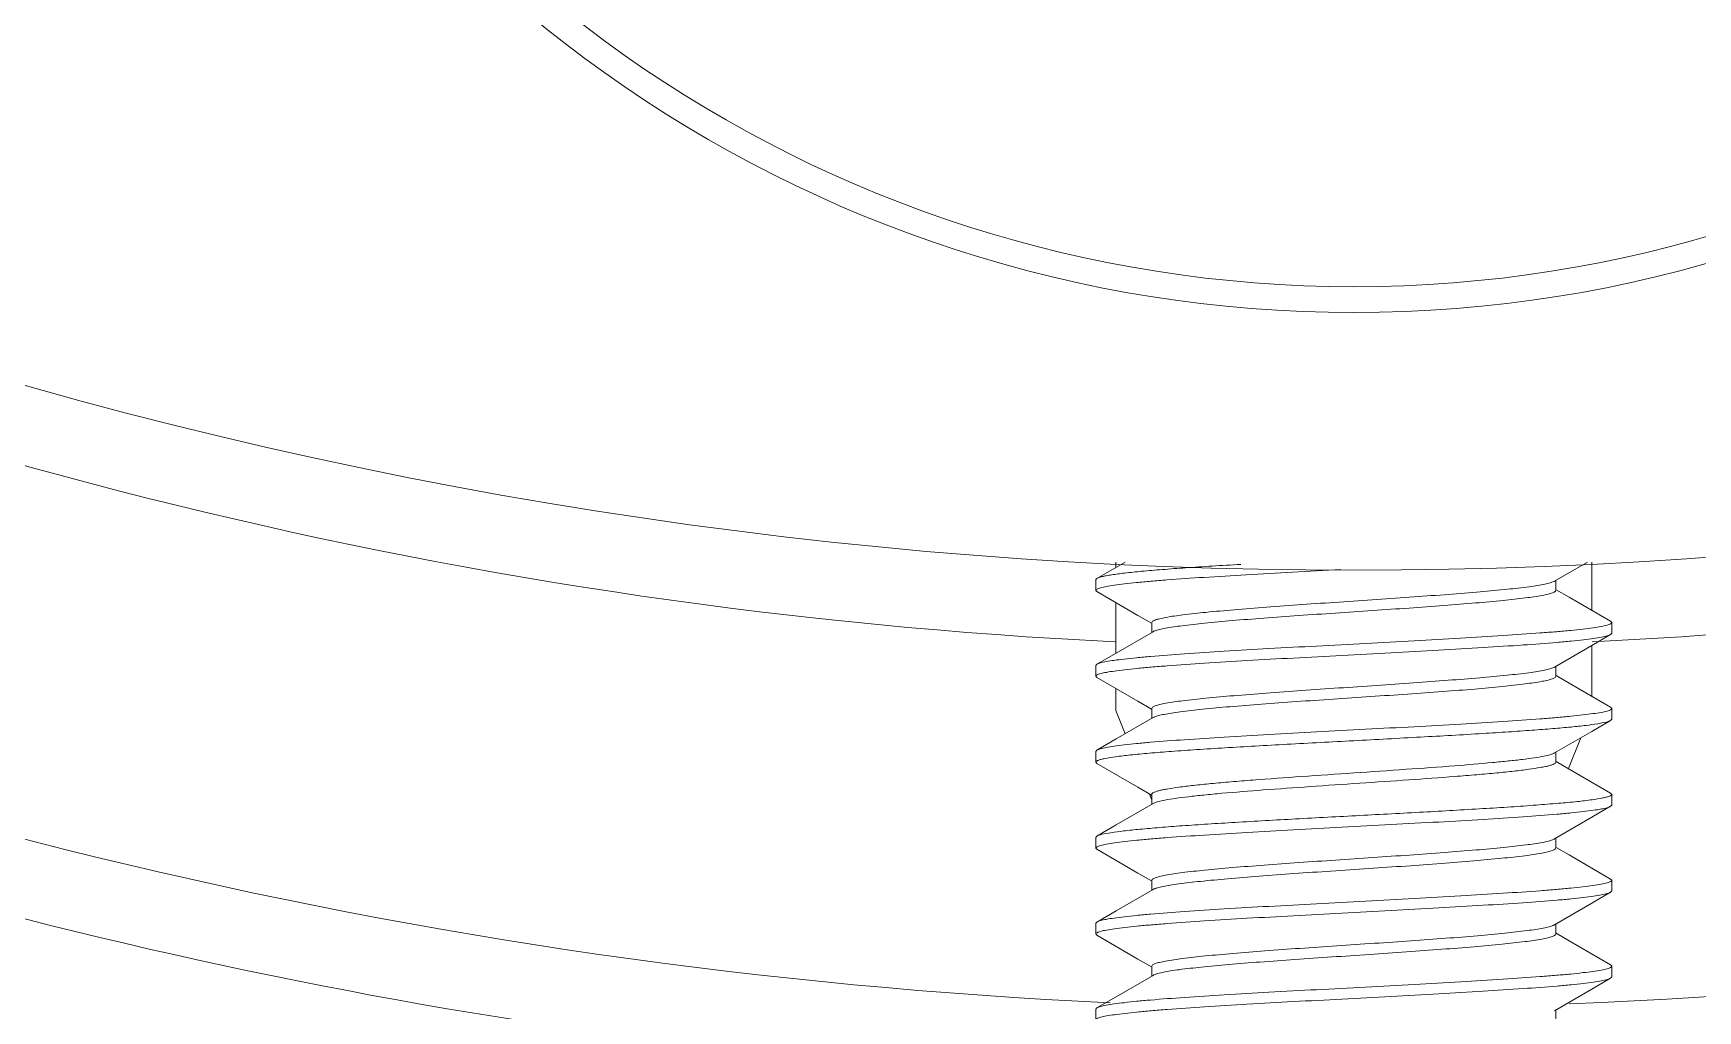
# Model space of a CAD drawing. Header units: millimetres. Extents: x 206 to 1899, y -454 to 296.
# Drawn here: x 1440.586 to 1441.796, y -412.716 to -412.005 of the extents above; entities that cross this region are included whole.
import ezdxf

# ---------------------------------------------------------------- set-up
doc = ezdxf.new("R2010")
doc.units = ezdxf.units.MM
doc.layers.add('细实线', color=7, linetype='Continuous', lineweight=15)

msp = doc.modelspace()

# ---------------------------------------------------------------- linework, layer by layer
at = {"layer": '细实线', "linetype": 'Continuous', "lineweight": 9}
for p, q in [((1441.3798, -412.3895), (1441.3594, -412.4014)), ((1441.373, -412.3935), (1441.373, -412.3895)), ((1441.692, -412.4034), (1441.7159, -412.3895)), ((1441.7192, -412.3895), (1441.7192, -412.4247)), ((1441.3594, -412.4014), (1441.3586, -412.4023)), ((1441.3586, -412.4023), (1441.3586, -412.4101)), ((1441.693, -412.4101), (1441.693, -412.4029)), ((1441.3594, -412.411), (1441.3586, -412.4101)), ((1441.373, -412.456), (1441.373, -412.4189)), ((1441.3992, -412.4335), (1441.3992, -412.4408)), ((1441.7328, -412.4326), (1441.7336, -412.4335)), ((1441.7336, -412.4335), (1441.7336, -412.4413)), ((1441.7192, -412.4501), (1441.7192, -412.4872)), ((1441.7328, -412.4422), (1441.7336, -412.4413)), ((1441.3594, -412.4639), (1441.3586, -412.4648)), ((1441.3586, -412.4648), (1441.3586, -412.4726)), ((1441.3594, -412.4735), (1441.3586, -412.4726)), ((1441.692, -412.4659), (1441.6915, -412.4662)), ((1441.693, -412.4726), (1441.693, -412.4654)), ((1441.373, -412.4974), (1441.373, -412.4814)), ((1441.3799, -412.5145), (1441.373, -412.4974)), ((1441.3992, -412.496), (1441.3992, -412.5033)), ((1441.7328, -412.4951), (1441.7336, -412.496)), ((1441.7336, -412.496), (1441.7336, -412.5038)), ((1441.7328, -412.5047), (1441.7336, -412.5038)), ((1441.7112, -412.5173), (1441.7022, -412.5398)), ((1441.3594, -412.5264), (1441.3586, -412.5273)), ((1441.3586, -412.5273), (1441.3586, -412.5351)), ((1441.3594, -412.536), (1441.3586, -412.5351)), ((1441.693, -412.5351), (1441.693, -412.5279)), ((1441.3992, -412.5626), (1441.3974, -412.558)), ((1441.3992, -412.5585), (1441.3992, -412.5658)), ((1441.7328, -412.5576), (1441.7336, -412.5585)), ((1441.7336, -412.5585), (1441.7336, -412.5663)), ((1441.7328, -412.5672), (1441.7336, -412.5663)), ((1441.3594, -412.5889), (1441.3586, -412.5898)), ((1441.3586, -412.5898), (1441.3586, -412.5976)), ((1441.3594, -412.5985), (1441.3586, -412.5976)), ((1441.693, -412.5976), (1441.693, -412.5904)), ((1441.3992, -412.621), (1441.3992, -412.6283)), ((1441.7328, -412.6201), (1441.7336, -412.621)), ((1441.7336, -412.621), (1441.7336, -412.6288)), ((1441.7328, -412.6297), (1441.7336, -412.6288)), ((1441.3594, -412.6514), (1441.3586, -412.6523)), ((1441.3586, -412.6523), (1441.3586, -412.6601)), ((1441.693, -412.6601), (1441.693, -412.6529)), ((1441.3594, -412.661), (1441.3586, -412.6601)), ((1441.3992, -412.6835), (1441.3992, -412.6908)), ((1441.7328, -412.6826), (1441.7336, -412.6835)), ((1441.7328, -412.6922), (1441.7336, -412.6913)), ((1441.7336, -412.6835), (1441.7336, -412.6913)), ((1441.3594, -412.7139), (1441.3586, -412.7148)), ((1441.3586, -412.7148), (1441.3586, -412.7226)), ((1441.693, -412.7226), (1441.693, -412.7154))]:
    msp.add_line(p, q, dxfattribs=at)
for points in [[(1441.3594, -412.411), (1441.3892, -412.4283), (1441.399, -412.434)], [(1441.7328, -412.4326), (1441.7027, -412.4151), (1441.6933, -412.4096)], [(1441.4002, -412.4402), (1441.3734, -412.4557), (1441.3594, -412.4639)], [(1441.692, -412.4659), (1441.7191, -412.4502), (1441.7328, -412.4422)], [(1441.3594, -412.4735), (1441.3892, -412.4908), (1441.399, -412.4965)], [(1441.7328, -412.4951), (1441.7027, -412.4776), (1441.6933, -412.4721)], [(1441.4002, -412.5027), (1441.3734, -412.5182), (1441.3594, -412.5264)], [(1441.692, -412.5284), (1441.7191, -412.5127), (1441.7328, -412.5047)], [(1441.3594, -412.536), (1441.3892, -412.5533), (1441.399, -412.559)], [(1441.7328, -412.5576), (1441.7027, -412.5401), (1441.6933, -412.5346)], [(1441.4002, -412.5652), (1441.3734, -412.5807), (1441.3594, -412.5889)], [(1441.692, -412.5909), (1441.7191, -412.5752), (1441.7328, -412.5672)], [(1441.7328, -412.6201), (1441.7027, -412.6026), (1441.6933, -412.5971)], [(1441.3594, -412.5985), (1441.3892, -412.6158), (1441.399, -412.6215)], [(1441.4002, -412.6277), (1441.3734, -412.6432), (1441.3594, -412.6514)], [(1441.692, -412.6534), (1441.7191, -412.6377), (1441.7328, -412.6297)], [(1441.3594, -412.661), (1441.3892, -412.6783), (1441.399, -412.684)], [(1441.7328, -412.6826), (1441.7027, -412.6651), (1441.6933, -412.6596)], [(1441.4002, -412.6902), (1441.3734, -412.7057), (1441.3594, -412.7139)], [(1441.692, -412.7159), (1441.7191, -412.7002), (1441.7328, -412.6922)]]:
    msp.add_lwpolyline(points, dxfattribs=at)
for centre, radius, start, end in [((1441.5461, -411.2705), 0.9375, 127.9535, 52.0465), ((1441.5461, -411.2705), 0.9187, 129.182, 50.818), ((1441.5461, -408.8607), 3.5347, 233.5586, 306.4414), ((1441.5461, -408.8607), 3.591, 245.1795, 267.2327), ((1441.5461, -408.8607), 3.591, 272.7673, 294.8205), ((1441.5461, -408.8607), 3.8535, 245.1795, 267.3657), ((1441.5461, -408.8607), 3.8535, 272.3278, 294.8205), ((1441.5461, -408.8607), 3.9097, 245.1795, 262.4564), ((1441.6876, -412.4579), 0.00914, 294.4666, 295.2381), ((1441.5461, -408.8607), 4.1262, 245.1795, 262.4564)]:
    msp.add_arc(centre, radius, start, end, dxfattribs=at)
for points, knots in [([(1441.4639, -412.3912), (1441.457, -412.3916), (1441.4436, -412.3924), (1441.4245, -412.3936), (1441.4075, -412.3949), (1441.3927, -412.3961), (1441.3804, -412.3974), (1441.3718, -412.3985), (1441.3664, -412.3994), (1441.3634, -412.4), (1441.3611, -412.4006), (1441.3599, -412.4011), (1441.3594, -412.4014)], [0, 0, 0, 0, 0.198726, 0.381407, 0.545079, 0.687089, 0.805139, 0.897387, 0.933387, 0.962495, 0.984661, 1, 1, 1, 1]), ([(1441.3586, -412.4101), (1441.3586, -412.4097), (1441.3595, -412.4091), (1441.3606, -412.4086), (1441.3629, -412.4079), (1441.3667, -412.4071), (1441.3725, -412.4062), (1441.3799, -412.4053), (1441.3887, -412.4043), (1441.399, -412.4034), (1441.4153, -412.4021), (1441.4384, -412.4005), (1441.4688, -412.3987), (1441.502, -412.3968), (1441.5249, -412.3956), (1441.5366, -412.395)], [0, 0, 0, 0, 0.007077, 0.013528, 0.022164, 0.046136, 0.078996, 0.120537, 0.170408, 0.228191, 0.293367, 0.443542, 0.615582, 0.803315, 1, 1, 1, 1]), ([(1441.6915, -412.4037), (1441.6906, -412.4041), (1441.6885, -412.4048), (1441.6846, -412.4057), (1441.6795, -412.4066), (1441.6704, -412.4079), (1441.6565, -412.4095), (1441.637, -412.4113), (1441.6143, -412.4131), (1441.5893, -412.4149), (1441.5627, -412.4168), (1441.5355, -412.4186), (1441.5088, -412.4204), (1441.4833, -412.4223), (1441.46, -412.4241), (1441.4398, -412.4259), (1441.4232, -412.4277), (1441.412, -412.4292), (1441.4054, -412.4306), (1441.4024, -412.4314), (1441.4007, -412.4321), (1441.3998, -412.4326), (1441.3992, -412.4331), (1441.3992, -412.4335)], [0, 0, 0, 0, 0.009478, 0.023025, 0.040617, 0.062127, 0.116204, 0.183454, 0.261567, 0.347841, 0.439278, 0.532699, 0.624854, 0.712536, 0.792698, 0.862564, 0.919729, 0.962265, 0.977611, 0.988888, 0.993008, 0.996157, 1, 1, 1, 1]), ([(1441.693, -412.4101), (1441.693, -412.4105), (1441.6925, -412.411), (1441.6916, -412.4115), (1441.6899, -412.4122), (1441.6871, -412.413), (1441.6806, -412.4143), (1441.6696, -412.4158), (1441.6535, -412.4176), (1441.6337, -412.4194), (1441.6109, -412.4212), (1441.5859, -412.423), (1441.5595, -412.4248), (1441.5327, -412.4266), (1441.5064, -412.4284), (1441.4814, -412.4302), (1441.4586, -412.432), (1441.4388, -412.4338), (1441.4226, -412.4356), (1441.4117, -412.4371), (1441.4052, -412.4384), (1441.4027, -412.4391), (1441.4017, -412.4395)], [0, 0, 0, 0, 0.003787, 0.006877, 0.010915, 0.021947, 0.036961, 0.078585, 0.134573, 0.203087, 0.281832, 0.368149, 0.459119, 0.551661, 0.642637, 0.728966, 0.807726, 0.876259, 0.93227, 0.973923, 0.988951, 1, 1, 1, 1]), ([(1441.7336, -412.4335), (1441.7336, -412.4339), (1441.7328, -412.4345), (1441.7316, -412.435), (1441.7293, -412.4357), (1441.7255, -412.4365), (1441.7196, -412.4374), (1441.7122, -412.4383), (1441.7033, -412.4393), (1441.693, -412.4402), (1441.6766, -412.4415), (1441.6534, -412.4431), (1441.6228, -412.445), (1441.5895, -412.4468), (1441.5546, -412.4487), (1441.5194, -412.4506), (1441.4851, -412.4524), (1441.4531, -412.4543), (1441.4244, -412.4561), (1441.4031, -412.4577), (1441.3886, -412.459), (1441.3797, -412.46), (1441.3723, -412.4609), (1441.3666, -412.4618), (1441.3624, -412.4627), (1441.3602, -412.4634), (1441.3594, -412.4639)], [0, 0, 0, 0, 0.003386, 0.006477, 0.010615, 0.022105, 0.037855, 0.057765, 0.081665, 0.109352, 0.140577, 0.212504, 0.29487, 0.384703, 0.478754, 0.573624, 0.665895, 0.752235, 0.829527, 0.894987, 0.922532, 0.946279, 0.96603, 0.981617, 0.992942, 1, 1, 1, 1]), ([(1441.4017, -412.4395), (1441.4016, -412.4395), (1441.4011, -412.4397), (1441.4006, -412.44), (1441.4002, -412.4402)], [0, 0, 0, 0, 0.285293, 1, 1, 1, 1]), ([(1441.3586, -412.4726), (1441.3586, -412.4722), (1441.3595, -412.4716), (1441.3606, -412.4711), (1441.3629, -412.4704), (1441.3667, -412.4696), (1441.3726, -412.4687), (1441.38, -412.4678), (1441.3889, -412.4668), (1441.3993, -412.4659), (1441.4156, -412.4646), (1441.4388, -412.463), (1441.4694, -412.4611), (1441.5027, -412.4593), (1441.5376, -412.4574), (1441.5729, -412.4555), (1441.6071, -412.4537), (1441.6391, -412.4518), (1441.6678, -412.45), (1441.6891, -412.4484), (1441.7037, -412.4471), (1441.7125, -412.4461), (1441.7199, -412.4452), (1441.7257, -412.4443), (1441.7298, -412.4434), (1441.7321, -412.4427), (1441.7328, -412.4422)], [0, 0, 0, 0, 0.003386, 0.006477, 0.010615, 0.022105, 0.037854, 0.057764, 0.081664, 0.10935, 0.140574, 0.212501, 0.294867, 0.3847, 0.478751, 0.573621, 0.665893, 0.752235, 0.829526, 0.894987, 0.922531, 0.946279, 0.96603, 0.981617, 0.992942, 1, 1, 1, 1]), ([(1441.6914, -412.4663), (1441.6905, -412.4666), (1441.6883, -412.4673), (1441.6844, -412.4682), (1441.6793, -412.4691), (1441.6702, -412.4705), (1441.6562, -412.472), (1441.6367, -412.4738), (1441.614, -412.4756), (1441.5889, -412.4775), (1441.5624, -412.4793), (1441.5353, -412.4811), (1441.5086, -412.483), (1441.4831, -412.4848), (1441.4599, -412.4866), (1441.4397, -412.4884), (1441.4232, -412.4902), (1441.412, -412.4917), (1441.4053, -412.4931), (1441.4024, -412.4939), (1441.4007, -412.4946), (1441.3998, -412.4951), (1441.3992, -412.4956), (1441.3992, -412.496)], [0, 0, 0, 0, 0.009619, 0.023299, 0.041011, 0.062631, 0.116882, 0.184248, 0.262419, 0.348698, 0.440095, 0.533437, 0.625485, 0.713044, 0.793079, 0.862823, 0.919883, 0.962336, 0.977651, 0.988906, 0.99302, 0.996163, 1, 1, 1, 1]), ([(1441.693, -412.4726), (1441.693, -412.473), (1441.6925, -412.4735), (1441.6915, -412.474), (1441.6898, -412.4747), (1441.687, -412.4755), (1441.6804, -412.4768), (1441.6694, -412.4784), (1441.653, -412.4802), (1441.633, -412.482), (1441.61, -412.4838), (1441.5847, -412.4856), (1441.5582, -412.4874), (1441.5312, -412.4892), (1441.5048, -412.491), (1441.4798, -412.4928), (1441.457, -412.4946), (1441.4373, -412.4964), (1441.4232, -412.498), (1441.4139, -412.4993), (1441.4086, -412.5002), (1441.4045, -412.5011), (1441.4022, -412.5018), (1441.4013, -412.5022)], [0, 0, 0, 0, 0.003813, 0.006929, 0.011007, 0.022154, 0.037322, 0.079373, 0.135912, 0.20506, 0.284469, 0.371426, 0.462952, 0.555907, 0.647102, 0.733406, 0.811865, 0.879797, 0.934903, 0.957054, 0.97536, 0.989692, 1, 1, 1, 1]), ([(1441.7336, -412.496), (1441.7336, -412.4964), (1441.7328, -412.497), (1441.7316, -412.4975), (1441.7293, -412.4982), (1441.7255, -412.499), (1441.7196, -412.4999), (1441.7122, -412.5008), (1441.7033, -412.5018), (1441.693, -412.5027), (1441.6766, -412.504), (1441.6534, -412.5056), (1441.6229, -412.5075), (1441.5895, -412.5093), (1441.5546, -412.5112), (1441.5194, -412.5131), (1441.4852, -412.5149), (1441.4531, -412.5168), (1441.4244, -412.5186), (1441.4031, -412.5202), (1441.3886, -412.5215), (1441.3797, -412.5225), (1441.3723, -412.5234), (1441.3666, -412.5243), (1441.3624, -412.5252), (1441.3602, -412.5259), (1441.3594, -412.5264)], [0, 0, 0, 0, 0.003386, 0.006477, 0.010615, 0.022103, 0.037851, 0.057757, 0.081653, 0.109338, 0.140561, 0.212484, 0.294845, 0.384671, 0.478716, 0.573589, 0.665868, 0.752216, 0.829512, 0.894975, 0.922521, 0.946273, 0.966027, 0.981615, 0.992942, 1, 1, 1, 1]), ([(1441.4013, -412.5022), (1441.4012, -412.5022), (1441.4008, -412.5024), (1441.4005, -412.5025), (1441.4002, -412.5027)], [0, 0, 0, 0, 0.276834, 1, 1, 1, 1]), ([(1441.6399, -412.5142), (1441.6461, -412.5139), (1441.658, -412.5131), (1441.675, -412.5119), (1441.6902, -412.5108), (1441.7033, -412.5096), (1441.7142, -412.5085), (1441.7227, -412.5073), (1441.7282, -412.5063), (1441.7313, -412.5054), (1441.7324, -412.505), (1441.7328, -412.5047)], [0, 0, 0, 0, 0.199908, 0.382836, 0.546037, 0.687301, 0.804651, 0.896495, 0.961703, 0.984177, 1, 1, 1, 1]), ([(1441.3586, -412.5351), (1441.3586, -412.5348), (1441.359, -412.5344), (1441.3596, -412.5341), (1441.3606, -412.5336), (1441.3625, -412.533), (1441.3667, -412.5321), (1441.3739, -412.531), (1441.3847, -412.5297), (1441.3982, -412.5285), (1441.4143, -412.5272), (1441.4326, -412.5259), (1441.4529, -412.5246), (1441.4748, -412.5233), (1441.506, -412.5216), (1441.5461, -412.5195), (1441.5936, -412.5169), (1441.6248, -412.5152), (1441.6399, -412.5142)], [0, 0, 0, 0, 0.002706, 0.004821, 0.007556, 0.014992, 0.025117, 0.053387, 0.092046, 0.140478, 0.197878, 0.263282, 0.33558, 0.413542, 0.495842, 0.667788, 0.839727, 1, 1, 1, 1]), ([(1441.692, -412.5284), (1441.6916, -412.5287), (1441.6907, -412.5291), (1441.688, -412.5299), (1441.6836, -412.5309), (1441.6768, -412.532), (1441.6683, -412.5332), (1441.6581, -412.5343), (1441.6417, -412.5359), (1441.6287, -412.537), (1441.6196, -412.5377)], [0, 0, 0, 0, 0.018698, 0.043625, 0.112434, 0.206236, 0.323974, 0.46417, 0.625054, 1, 1, 1, 1]), ([(1441.693, -412.5351), (1441.693, -412.5353), (1441.6927, -412.5359), (1441.6916, -412.5365), (1441.69, -412.5371), (1441.6878, -412.5378), (1441.685, -412.5384), (1441.6802, -412.5393), (1441.6726, -412.5404), (1441.662, -412.5417), (1441.6494, -412.543), (1441.635, -412.5443), (1441.6249, -412.5451), (1441.6196, -412.5455)], [0, 0, 0, 0, 0.009672, 0.024982, 0.047655, 0.078123, 0.116439, 0.162544, 0.27754, 0.42133, 0.591636, 0.785739, 1, 1, 1, 1]), ([(1441.6196, -412.5377), (1441.6078, -412.5386), (1441.5833, -412.5404), (1441.5461, -412.5429), (1441.509, -412.5454), (1441.4791, -412.5476), (1441.4572, -412.5493), (1441.4428, -412.5506), (1441.4302, -412.5519), (1441.4196, -412.5532), (1441.4121, -412.5543), (1441.4072, -412.5552), (1441.4044, -412.5558), (1441.4022, -412.5565), (1441.4006, -412.5571), (1441.3996, -412.5577), (1441.3992, -412.5583), (1441.3992, -412.5585)], [0, 0, 0, 0, 0.159997, 0.331612, 0.503242, 0.663229, 0.735419, 0.800747, 0.858103, 0.906538, 0.945259, 0.960788, 0.97369, 0.983949, 0.991589, 0.996744, 1, 1, 1, 1]), ([(1441.6196, -412.5455), (1441.6085, -412.5464), (1441.5854, -412.548), (1441.5503, -412.5504), (1441.515, -412.5528), (1441.4815, -412.5552), (1441.4558, -412.5572), (1441.4377, -412.5589), (1441.4264, -412.5601), (1441.417, -412.5613), (1441.4095, -412.5625), (1441.4046, -412.5636), (1441.4017, -412.5645), (1441.4006, -412.5649), (1441.4002, -412.5652)], [0, 0, 0, 0, 0.151742, 0.314495, 0.47844, 0.633639, 0.770719, 0.829826, 0.88143, 0.924762, 0.959211, 0.984326, 0.993331, 1, 1, 1, 1]), ([(1441.7336, -412.5585), (1441.7336, -412.5588), (1441.7333, -412.5592), (1441.7327, -412.5595), (1441.7316, -412.56), (1441.7298, -412.5606), (1441.7256, -412.5615), (1441.7184, -412.5626), (1441.7076, -412.5639), (1441.694, -412.5651), (1441.678, -412.5664), (1441.6596, -412.5677), (1441.6467, -412.5685), (1441.6399, -412.5689)], [0, 0, 0, 0, 0.008063, 0.014366, 0.022515, 0.044677, 0.074848, 0.159093, 0.274288, 0.418618, 0.589649, 0.78459, 1, 1, 1, 1]), ([(1441.3586, -412.5976), (1441.3586, -412.5972), (1441.3595, -412.5966), (1441.3606, -412.5961), (1441.3629, -412.5954), (1441.3667, -412.5946), (1441.3726, -412.5937), (1441.38, -412.5928), (1441.3889, -412.5918), (1441.3993, -412.5909), (1441.4156, -412.5896), (1441.4388, -412.588), (1441.4694, -412.5861), (1441.5027, -412.5843), (1441.5376, -412.5824), (1441.5728, -412.5805), (1441.6071, -412.5787), (1441.6391, -412.5768), (1441.6678, -412.575), (1441.6891, -412.5734), (1441.7037, -412.5721), (1441.7125, -412.5711), (1441.7199, -412.5702), (1441.7257, -412.5693), (1441.7298, -412.5684), (1441.7321, -412.5677), (1441.7328, -412.5672)], [0, 0, 0, 0, 0.003386, 0.006477, 0.010615, 0.022103, 0.037851, 0.057758, 0.081654, 0.109339, 0.140561, 0.212485, 0.294847, 0.384675, 0.47872, 0.573593, 0.665872, 0.75222, 0.829515, 0.894977, 0.922523, 0.946274, 0.966027, 0.981616, 0.992942, 1, 1, 1, 1]), ([(1441.6399, -412.5689), (1441.6255, -412.5698), (1441.5957, -412.5715), (1441.5503, -412.5739), (1441.5047, -412.5763), (1441.4678, -412.5784), (1441.4404, -412.5801), (1441.422, -412.5813), (1441.4056, -412.5825), (1441.3914, -412.5838), (1441.3796, -412.585), (1441.3704, -412.5862), (1441.3644, -412.5872), (1441.3611, -412.5881), (1441.3599, -412.5886), (1441.3594, -412.5889)], [0, 0, 0, 0, 0.153599, 0.318375, 0.484109, 0.64049, 0.712098, 0.777805, 0.836594, 0.887556, 0.929906, 0.963015, 0.986425, 0.994429, 1, 1, 1, 1]), ([(1441.6906, -412.5916), (1441.6896, -412.5919), (1441.6872, -412.5926), (1441.6808, -412.594), (1441.6699, -412.5955), (1441.6538, -412.5973), (1441.634, -412.5991), (1441.6112, -412.6009), (1441.5862, -412.6027), (1441.5599, -412.6045), (1441.533, -412.6063), (1441.5066, -412.6081), (1441.4816, -412.6099), (1441.4587, -412.6117), (1441.4389, -412.6135), (1441.4227, -412.6152), (1441.4117, -412.6168), (1441.4052, -412.6181), (1441.4024, -412.6189), (1441.4007, -412.6196), (1441.3998, -412.6201), (1441.3992, -412.6206), (1441.3992, -412.621)], [0, 0, 0, 0, 0.010873, 0.025738, 0.067108, 0.122906, 0.191298, 0.269987, 0.356311, 0.44734, 0.539979, 0.63108, 0.717548, 0.796449, 0.865113, 0.92123, 0.962953, 0.978005, 0.989063, 0.993111, 0.996207, 1, 1, 1, 1]), ([(1441.693, -412.5976), (1441.693, -412.598), (1441.6924, -412.5985), (1441.6915, -412.599), (1441.6898, -412.5997), (1441.6869, -412.6005), (1441.6802, -412.6019), (1441.6691, -412.6034), (1441.6525, -412.6052), (1441.6323, -412.607), (1441.609, -412.6088), (1441.5836, -412.6107), (1441.5568, -412.6125), (1441.5297, -412.6143), (1441.5031, -412.6161), (1441.4781, -412.618), (1441.4554, -412.6198), (1441.4359, -412.6216), (1441.4219, -412.6232), (1441.4129, -412.6245), (1441.4078, -412.6254), (1441.4038, -412.6263), (1441.4017, -412.627), (1441.4008, -412.6274)], [0, 0, 0, 0, 0.003841, 0.006988, 0.011104, 0.022368, 0.0377, 0.080193, 0.137304, 0.207107, 0.287204, 0.374824, 0.466924, 0.560305, 0.651721, 0.737997, 0.816141, 0.88345, 0.937617, 0.959182, 0.976836, 0.990451, 1, 1, 1, 1]), ([(1441.692, -412.5909), (1441.6919, -412.591), (1441.6915, -412.5912), (1441.691, -412.5914), (1441.6906, -412.5916)], [0, 0, 0, 0, 0.217266, 1, 1, 1, 1]), ([(1441.7336, -412.621), (1441.7336, -412.6214), (1441.7328, -412.622), (1441.7316, -412.6225), (1441.7293, -412.6232), (1441.7255, -412.624), (1441.7196, -412.6249), (1441.7122, -412.6258), (1441.7033, -412.6268), (1441.693, -412.6277), (1441.6766, -412.629), (1441.6534, -412.6306), (1441.6229, -412.6325), (1441.5895, -412.6343), (1441.5546, -412.6362), (1441.5194, -412.6381), (1441.4851, -412.6399), (1441.4531, -412.6418), (1441.4244, -412.6436), (1441.4031, -412.6452), (1441.3886, -412.6465), (1441.3797, -412.6475), (1441.3723, -412.6484), (1441.3666, -412.6493), (1441.3624, -412.6502), (1441.3602, -412.6509), (1441.3594, -412.6514)], [0, 0, 0, 0, 0.003386, 0.006477, 0.010615, 0.022105, 0.037854, 0.057763, 0.081662, 0.109348, 0.140571, 0.212498, 0.294863, 0.384696, 0.478746, 0.573617, 0.66589, 0.752233, 0.829526, 0.894986, 0.922531, 0.946278, 0.96603, 0.981617, 0.992942, 1, 1, 1, 1]), ([(1441.3586, -412.6601), (1441.3586, -412.6597), (1441.3595, -412.6591), (1441.3606, -412.6586), (1441.3629, -412.6579), (1441.3667, -412.6571), (1441.3726, -412.6562), (1441.38, -412.6553), (1441.3889, -412.6543), (1441.3993, -412.6534), (1441.4156, -412.6521), (1441.4388, -412.6505), (1441.4694, -412.6486), (1441.5027, -412.6468), (1441.5376, -412.6449), (1441.5729, -412.643), (1441.6071, -412.6412), (1441.6391, -412.6393), (1441.6678, -412.6375), (1441.6891, -412.6359), (1441.7037, -412.6346), (1441.7125, -412.6336), (1441.7199, -412.6327), (1441.7257, -412.6318), (1441.7298, -412.6309), (1441.7321, -412.6302), (1441.7328, -412.6297)], [0, 0, 0, 0, 0.003386, 0.006477, 0.010615, 0.022105, 0.037855, 0.057765, 0.081666, 0.109353, 0.140579, 0.212506, 0.294871, 0.384704, 0.478754, 0.573625, 0.665895, 0.752235, 0.829526, 0.894987, 0.922531, 0.94628, 0.966031, 0.981617, 0.992942, 1, 1, 1, 1]), ([(1441.691, -412.6539), (1441.69, -412.6543), (1441.6877, -412.655), (1441.6835, -412.6559), (1441.6782, -412.6568), (1441.6689, -412.6581), (1441.6548, -412.6597), (1441.6351, -412.6615), (1441.6123, -412.6633), (1441.5873, -412.6651), (1441.5609, -412.6669), (1441.5339, -412.6687), (1441.5074, -412.6705), (1441.4822, -412.6723), (1441.4592, -412.6742), (1441.4392, -412.6759), (1441.4229, -412.6777), (1441.4118, -412.6793), (1441.4053, -412.6806), (1441.4024, -412.6814), (1441.4007, -412.6821), (1441.3998, -412.6826), (1441.3992, -412.6831), (1441.3992, -412.6835)], [0, 0, 0, 0, 0.010373, 0.024774, 0.043137, 0.065343, 0.120532, 0.188522, 0.26701, 0.353318, 0.444492, 0.537408, 0.628881, 0.715779, 0.795127, 0.864215, 0.9207, 0.96271, 0.977868, 0.989, 0.993074, 0.99619, 1, 1, 1, 1]), ([(1441.692, -412.6534), (1441.692, -412.6535), (1441.6916, -412.6537), (1441.6912, -412.6538), (1441.691, -412.6539)], [0, 0, 0, 0, 0.222878, 1, 1, 1, 1]), ([(1441.693, -412.6601), (1441.693, -412.6605), (1441.6924, -412.661), (1441.6915, -412.6615), (1441.6898, -412.6622), (1441.6869, -412.663), (1441.6803, -412.6644), (1441.6692, -412.6659), (1441.6527, -412.6677), (1441.6325, -412.6695), (1441.6094, -412.6713), (1441.584, -412.6731), (1441.5573, -412.675), (1441.5303, -412.6768), (1441.5037, -412.6786), (1441.4787, -412.6804), (1441.456, -412.6822), (1441.4364, -412.684), (1441.4224, -412.6856), (1441.4132, -412.6869), (1441.4081, -412.6878), (1441.4041, -412.6887), (1441.4018, -412.6894), (1441.401, -412.6898)], [0, 0, 0, 0, 0.003831, 0.006968, 0.011069, 0.022289, 0.037563, 0.079895, 0.136796, 0.20636, 0.286206, 0.373585, 0.465476, 0.558702, 0.650037, 0.736325, 0.814585, 0.882123, 0.936631, 0.958409, 0.9763, 0.990178, 1, 1, 1, 1]), ([(1441.3586, -412.7226), (1441.3586, -412.7222), (1441.3595, -412.7216), (1441.3606, -412.7211), (1441.3629, -412.7204), (1441.3667, -412.7196), (1441.3726, -412.7187), (1441.38, -412.7178), (1441.3889, -412.7168), (1441.3993, -412.7159), (1441.4156, -412.7146), (1441.4388, -412.713), (1441.4694, -412.7111), (1441.5027, -412.7093), (1441.5376, -412.7074), (1441.5728, -412.7055), (1441.6071, -412.7037), (1441.6391, -412.7018), (1441.6678, -412.7), (1441.6891, -412.6984), (1441.7037, -412.6971), (1441.7125, -412.6961), (1441.7199, -412.6952), (1441.7257, -412.6943), (1441.7298, -412.6934), (1441.7321, -412.6927), (1441.7328, -412.6922)], [0, 0, 0, 0, 0.003386, 0.006477, 0.010615, 0.022103, 0.037852, 0.057761, 0.081659, 0.109346, 0.14057, 0.212495, 0.294853, 0.384678, 0.478725, 0.573599, 0.665875, 0.752216, 0.829508, 0.894972, 0.92252, 0.946272, 0.966026, 0.981615, 0.992942, 1, 1, 1, 1]), ([(1441.7336, -412.6835), (1441.7336, -412.6839), (1441.7328, -412.6845), (1441.7316, -412.685), (1441.7293, -412.6857), (1441.7255, -412.6865), (1441.7196, -412.6874), (1441.7122, -412.6883), (1441.7033, -412.6893), (1441.693, -412.6902), (1441.6766, -412.6915), (1441.6534, -412.6931), (1441.6229, -412.695), (1441.5895, -412.6968), (1441.5546, -412.6987), (1441.5194, -412.7006), (1441.4852, -412.7024), (1441.4531, -412.7043), (1441.4244, -412.7061), (1441.4031, -412.7077), (1441.3886, -412.709), (1441.3797, -412.71), (1441.3723, -412.7109), (1441.3666, -412.7118), (1441.3624, -412.7127), (1441.3602, -412.7134), (1441.3594, -412.7139)], [0, 0, 0, 0, 0.003386, 0.006477, 0.010615, 0.022103, 0.03785, 0.057757, 0.081653, 0.109338, 0.140561, 0.212484, 0.294844, 0.384668, 0.478712, 0.573586, 0.665865, 0.752212, 0.829507, 0.894972, 0.922519, 0.946271, 0.966026, 0.981615, 0.992941, 1, 1, 1, 1]), ([(1441.401, -412.6898), (1441.4009, -412.6898), (1441.4006, -412.6899), (1441.4004, -412.6901), (1441.4002, -412.6902)], [0, 0, 0, 0, 0.270808, 1, 1, 1, 1])]:
    msp.add_open_spline(points, degree=3, knots=knots, dxfattribs=at)
for points in [[(1441.692, -412.4034), (1441.6918, -412.4035), (1441.6917, -412.4036), (1441.6915, -412.4037)], [(1441.4008, -412.6274), (1441.4006, -412.6275), (1441.4004, -412.6276), (1441.4002, -412.6277)]]:
    msp.add_open_spline(points, degree=3, dxfattribs=at)

doc.saveas('drawing.dxf')
